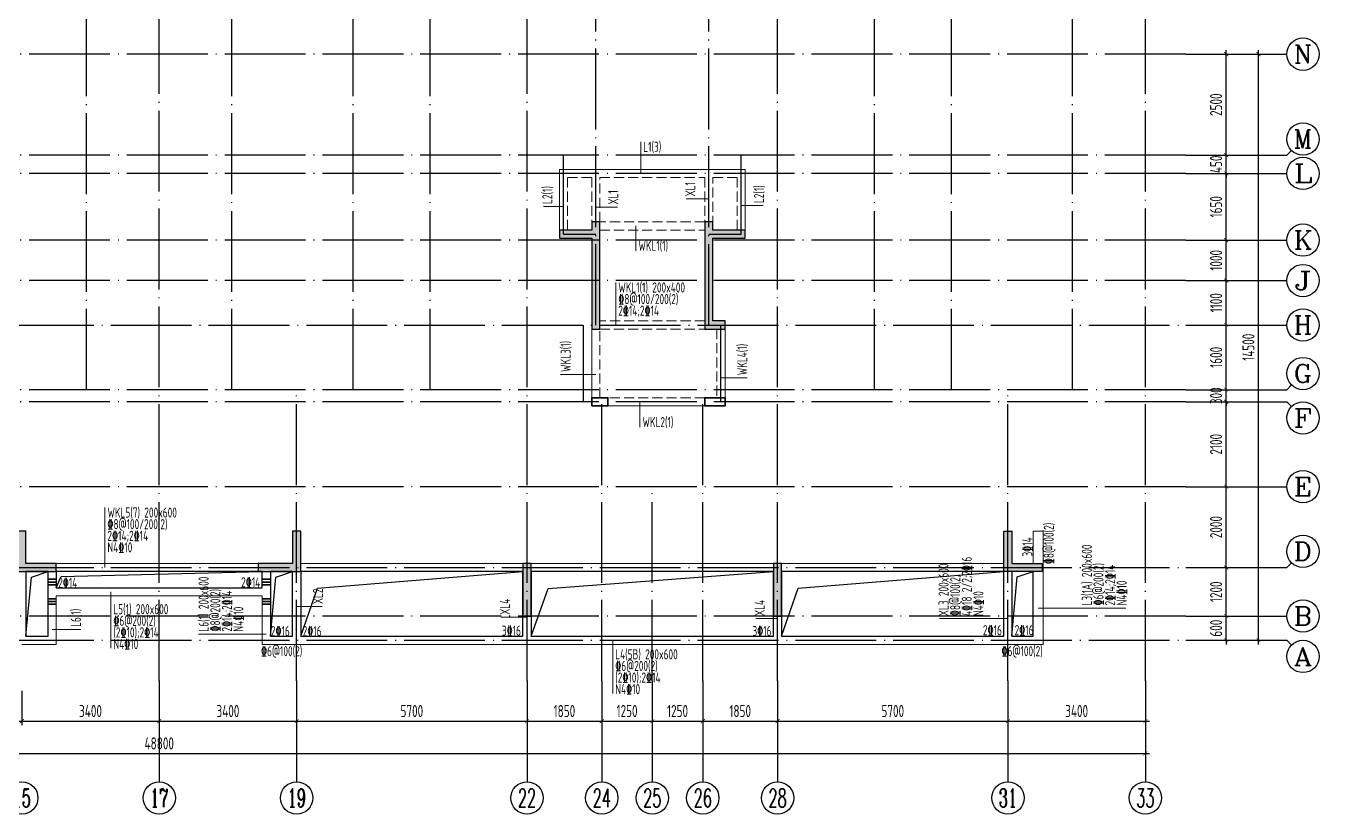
# Model space of a CAD drawing. Extents: x 826826 to 1642106, y -156213 to 399140.
# Drawn here: x 1422033 to 1454033, y -91733 to -72233 of the extents above; entities that cross this region are included whole.
import ezdxf
from ezdxf.enums import TextEntityAlignment as Align

# ---------------------------------------------------------------- set-up
doc = ezdxf.new("R2010")
doc.units = 0
doc.header["$LTSCALE"] = 1000
doc.linetypes.add('DASH', pattern=[0.35, 0.25, -0.1])
doc.linetypes.add('DOTE', pattern=[2.42, 2, -0.2, 0.02, -0.2])
doc.layers.get('0').update_dxf_attribs({"linetype": 'CONTINUOUS'})
doc.layers.get('DEFPOINTS').update_dxf_attribs({"linetype": 'CONTINUOUS'})
for name, color, linetype in [('A-AXIS', 1, 'CONTINUOUS'), ('A-DOTE', 10, 'DOTE'), ('AXIS_TEXT', 4, 'CONTINUOUS'), ('S-D洞口', 4, 'CONTINUOUS'), ('S-L主梁线', 4, 'DASH'), ('S-L梁编号', 6, 'CONTINUOUS'), ('S-L梁配筋', 7, 'CONTINUOUS'), ('S-Q墙填充', 252, 'CONTINUOUS'), ('S-Q墙实线', 6, 'CONTINUOUS'), ('S-Y一般标注', 3, 'CONTINUOUS'), ('S-Z柱实线', 6, 'CONTINUOUS')]:
    doc.layers.add(name, color=color, linetype=linetype)
doc.layers.add('梁附加箍筋', color=1, linetype='CONTINUOUS', lineweight=35)
doc.styles.add('_TCH_AXIS', font='COMPLEX', dxfattribs={"bigfont": 'GBCBIG'})
doc.styles.add('COMPLEX', font='COMPLEX')
doc.styles.add('TSSD_DIMENSION', font='Tssdeng.shx', dxfattribs={"width": 0.7, "bigfont": 'tssdchn.shx'})
doc.styles.add('TSSD_REIN', font='tssdeng.shx', dxfattribs={"width": 0.7, "height": 300, "bigfont": 'tssdchn.shx'})
doc.dimstyles.new('TSSD_100_100$0', dxfattribs={"dimtxt": 300, "dimasz": 80, "dimexe": 100, "dimexo": 250, "dimgap": 100, "dimtad": 1, "dimdec": 0, "dimzin": 0, "dimdsep": 46, "dimtxsty": 'TSSD_DIMENSION', "dimblk": 'ARCHTICK', "dimcen": 0, "dimdle": 100, "dimclrd": 3, "dimclre": 3, "dimclrt": 7, "dimadec": 0, "dimazin": 0, "dimtfac": 1, "dimtdec": 0, "dimtix": 1, "dimtmove": 2, "dimatfit": 3, "dimldrblk": 'ARCHTICK', "dimfxl": 0, "dimtolj": 1, "dimtzin": 0, "dimarcsym": 0})

# ---------------------------------------------------------------- blocks, each defined once
blk = doc.blocks.new('_ArchTick')
at = {"color": 0, "linetype": 'ByBlock', "const_width": 0.15}
blk.add_lwpolyline([(-0.5, -0.5), (0.5, 0.5)], dxfattribs=at)
blk = doc.blocks.new('*D870')
at = {"layer": 'DEFPOINTS', "color": 0}
for p in [(49700.000008, 3300.000008), (53100.000008, 3300.000008), (53100.000008, 2300.000008)]:
    blk.add_point(p, dxfattribs=at)
at = {"layer": 'S-Y一般标注', "color": 0, "lineweight": -2}
for p, q in [((49700.000008, 3050.000008), (49700.000008, 2200.000008)), ((53100.000008, 3050.000008), (53100.000008, 2200.000008)), ((49600.000008, 2300.000008), (53200.000008, 2300.000008))]:
    blk.add_line(p, q, dxfattribs=at)
at = {"layer": 'S-Y一般标注', "color": 0, "lineweight": -2, "xscale": 100, "yscale": 100, "zscale": 100, "rotation": 180}
blk.add_blockref('_ArchTick', (49700.000008, 2300.000008), dxfattribs=at)
at = {"layer": 'S-Y一般标注', "color": 0, "lineweight": -2, "xscale": 100, "yscale": 100, "zscale": 100}
blk.add_blockref('_ArchTick', (53100.000008, 2300.000008), dxfattribs=at)
at = {"layer": 'S-Y一般标注', "color": 7, "insert": (51400.000008, 2550.000008), "char_height": 300, "attachment_point": 5, "style": 'TSSD_DIMENSION'}
blk.add_mtext('\\A1;3400', dxfattribs=at)
blk = doc.blocks.new('*D871')
at = {"layer": 'DEFPOINTS', "color": 0}
for p in [(44000, 3300), (49700, 3300), (49700, 2300)]:
    blk.add_point(p, dxfattribs=at)
at = {"layer": 'S-Y一般标注', "color": 0, "lineweight": -2}
for p, q in [((44000, 3050), (44000, 2200)), ((49700, 3050), (49700, 2200)), ((43900, 2300), (49800, 2300))]:
    blk.add_line(p, q, dxfattribs=at)
at = {"layer": 'S-Y一般标注', "color": 0, "lineweight": -2, "xscale": 100, "yscale": 100, "zscale": 100, "rotation": 180}
blk.add_blockref('_ArchTick', (44000, 2300), dxfattribs=at)
at = {"layer": 'S-Y一般标注', "color": 0, "lineweight": -2, "xscale": 100, "yscale": 100, "zscale": 100}
blk.add_blockref('_ArchTick', (49700, 2300), dxfattribs=at)
at = {"layer": 'S-Y一般标注', "color": 7, "insert": (46850, 2550), "char_height": 300, "attachment_point": 5, "style": 'TSSD_DIMENSION'}
blk.add_mtext('\\A1;5700', dxfattribs=at)
blk = doc.blocks.new('*D872')
at = {"layer": 'DEFPOINTS', "color": 0}
for p in [(42150, 3300), (44000, 3300), (44000, 2300)]:
    blk.add_point(p, dxfattribs=at)
at = {"layer": 'S-Y一般标注', "color": 0, "lineweight": -2}
for p, q in [((42150, 3050), (42150, 2200)), ((44000, 3050), (44000, 2200)), ((42050, 2300), (44100, 2300))]:
    blk.add_line(p, q, dxfattribs=at)
at = {"layer": 'S-Y一般标注', "color": 0, "lineweight": -2, "xscale": 100, "yscale": 100, "zscale": 100, "rotation": 180}
blk.add_blockref('_ArchTick', (42150, 2300), dxfattribs=at)
at = {"layer": 'S-Y一般标注', "color": 0, "lineweight": -2, "xscale": 100, "yscale": 100, "zscale": 100}
blk.add_blockref('_ArchTick', (44000, 2300), dxfattribs=at)
at = {"layer": 'S-Y一般标注', "color": 7, "insert": (43075, 2550), "char_height": 300, "attachment_point": 5, "style": 'TSSD_DIMENSION'}
blk.add_mtext('\\A1;1850', dxfattribs=at)
blk = doc.blocks.new('*D873')
at = {"layer": 'DEFPOINTS', "color": 0}
for p in [(37800, 3300), (39650, 3300), (39650, 2300)]:
    blk.add_point(p, dxfattribs=at)
at = {"layer": 'S-Y一般标注', "color": 0, "lineweight": -2}
for p, q in [((37800, 3050), (37800, 2200)), ((39650, 3050), (39650, 2200)), ((37700, 2300), (39750, 2300))]:
    blk.add_line(p, q, dxfattribs=at)
at = {"layer": 'S-Y一般标注', "color": 0, "lineweight": -2, "xscale": 100, "yscale": 100, "zscale": 100, "rotation": 180}
blk.add_blockref('_ArchTick', (37800, 2300), dxfattribs=at)
at = {"layer": 'S-Y一般标注', "color": 0, "lineweight": -2, "xscale": 100, "yscale": 100, "zscale": 100}
blk.add_blockref('_ArchTick', (39650, 2300), dxfattribs=at)
at = {"layer": 'S-Y一般标注', "color": 7, "insert": (38725, 2550), "char_height": 300, "attachment_point": 5, "style": 'TSSD_DIMENSION'}
blk.add_mtext('\\A1;1850', dxfattribs=at)
blk = doc.blocks.new('*D874')
at = {"layer": 'DEFPOINTS', "color": 0}
for p in [(32100, 3300), (37800, 3300), (37800, 2300)]:
    blk.add_point(p, dxfattribs=at)
at = {"layer": 'S-Y一般标注', "color": 0, "lineweight": -2}
for p, q in [((32100, 3050), (32100, 2200)), ((37800, 3050), (37800, 2200)), ((32000, 2300), (37900, 2300))]:
    blk.add_line(p, q, dxfattribs=at)
at = {"layer": 'S-Y一般标注', "color": 0, "lineweight": -2, "xscale": 100, "yscale": 100, "zscale": 100, "rotation": 180}
blk.add_blockref('_ArchTick', (32100, 2300), dxfattribs=at)
at = {"layer": 'S-Y一般标注', "color": 0, "lineweight": -2, "xscale": 100, "yscale": 100, "zscale": 100}
blk.add_blockref('_ArchTick', (37800, 2300), dxfattribs=at)
at = {"layer": 'S-Y一般标注', "color": 7, "insert": (34950, 2550), "char_height": 300, "attachment_point": 5, "style": 'TSSD_DIMENSION'}
blk.add_mtext('\\A1;5700', dxfattribs=at)
blk = doc.blocks.new('*D875')
at = {"layer": 'DEFPOINTS', "color": 0}
for p in [(28700.000008, 3300.000008), (32100.000008, 3300.000008), (32100.000008, 2300.000008)]:
    blk.add_point(p, dxfattribs=at)
at = {"layer": 'S-Y一般标注', "color": 0, "lineweight": -2}
for p, q in [((28700.000008, 3050.000008), (28700.000008, 2200.000008)), ((32100.000008, 3050.000008), (32100.000008, 2200.000008)), ((28600.000008, 2300.000008), (32200.000008, 2300.000008))]:
    blk.add_line(p, q, dxfattribs=at)
at = {"layer": 'S-Y一般标注', "color": 0, "lineweight": -2, "xscale": 100, "yscale": 100, "zscale": 100, "rotation": 180}
blk.add_blockref('_ArchTick', (28700.000008, 2300.000008), dxfattribs=at)
at = {"layer": 'S-Y一般标注', "color": 0, "lineweight": -2, "xscale": 100, "yscale": 100, "zscale": 100}
blk.add_blockref('_ArchTick', (32100.000008, 2300.000008), dxfattribs=at)
at = {"layer": 'S-Y一般标注', "color": 7, "insert": (30400.000008, 2550.000008), "char_height": 300, "attachment_point": 5, "style": 'TSSD_DIMENSION'}
blk.add_mtext('\\A1;3400', dxfattribs=at)
blk = doc.blocks.new('*D876')
at = {"layer": 'DEFPOINTS', "color": 0}
for p in [(54100.000008, 4900.000008), (55100.000008, 4900.000008), (54100.000008, 4300.000008)]:
    blk.add_point(p, dxfattribs=at)
at = {"layer": 'S-Y一般标注', "color": 0, "lineweight": -2}
for p, q in [((54350.000008, 4900.000008), (55200.000008, 4900.000008)), ((55100.000008, 4900.000008), (55100.000008, 5000.000008)), ((55100.000008, 4300.000008), (55100.000008, 4900.000008)), ((54350.000008, 4300.000008), (55200.000008, 4300.000008)), ((55100.000008, 4300.000008), (55100.000008, 4200.000008))]:
    blk.add_line(p, q, dxfattribs=at)
at = {"layer": 'S-Y一般标注', "color": 0, "lineweight": -2, "xscale": 100, "yscale": 100, "zscale": 100}
for p, rotation in [((55100.000008, 4900.000008), 270), ((55100.000008, 4300.000008), 90)]:
    blk.add_blockref('_ArchTick', p, dxfattribs=dict(at, rotation=rotation))
at = {"layer": 'S-Y一般标注', "color": 7, "insert": (54850.000008, 4600.000008), "char_height": 300, "attachment_point": 5, "rotation": 90, "style": 'TSSD_DIMENSION'}
blk.add_mtext('\\A1;600', dxfattribs=at)
blk = doc.blocks.new('*D877')
at = {"layer": 'DEFPOINTS', "color": 0}
for p in [(54100.000008, 6100.000008), (55100.000008, 6100.000008), (54100.000008, 4900.000008)]:
    blk.add_point(p, dxfattribs=at)
at = {"layer": 'S-Y一般标注', "color": 0, "lineweight": -2}
for p, q in [((54350.000008, 6100.000008), (55200.000008, 6100.000008)), ((55100.000008, 4800.000008), (55100.000008, 6200.000008)), ((54350.000008, 4900.000008), (55200.000008, 4900.000008))]:
    blk.add_line(p, q, dxfattribs=at)
at = {"layer": 'S-Y一般标注', "color": 0, "lineweight": -2, "xscale": 100, "yscale": 100, "zscale": 100}
for p, rotation in [((55100.000008, 6100.000008), 90), ((55100.000008, 4900.000008), 270)]:
    blk.add_blockref('_ArchTick', p, dxfattribs=dict(at, rotation=rotation))
at = {"layer": 'S-Y一般标注', "color": 7, "insert": (54850.000008, 5500.000008), "char_height": 300, "attachment_point": 5, "rotation": 90, "style": 'TSSD_DIMENSION'}
blk.add_mtext('\\A1;1200', dxfattribs=at)
blk = doc.blocks.new('*D878')
at = {"layer": 'DEFPOINTS', "color": 0}
for p in [(54100, 8100), (55100, 8100), (54100, 6100)]:
    blk.add_point(p, dxfattribs=at)
at = {"layer": 'S-Y一般标注', "color": 0, "lineweight": -2}
for p, q in [((54350, 8100), (55200, 8100)), ((55100, 6000), (55100, 8200)), ((54350, 6100), (55200, 6100))]:
    blk.add_line(p, q, dxfattribs=at)
at = {"layer": 'S-Y一般标注', "color": 0, "lineweight": -2, "xscale": 100, "yscale": 100, "zscale": 100}
for p, rotation in [((55100, 8100), 90), ((55100, 6100), 270)]:
    blk.add_blockref('_ArchTick', p, dxfattribs=dict(at, rotation=rotation))
at = {"layer": 'S-Y一般标注', "color": 7, "insert": (54850, 7100), "char_height": 300, "attachment_point": 5, "rotation": 90, "style": 'TSSD_DIMENSION'}
blk.add_mtext('\\A1;2000', dxfattribs=at)
blk = doc.blocks.new('*D879')
at = {"layer": 'DEFPOINTS', "color": 0}
for p in [(54100, 10200), (55100, 10200), (54100, 8100)]:
    blk.add_point(p, dxfattribs=at)
at = {"layer": 'S-Y一般标注', "color": 0, "lineweight": -2}
for p, q in [((55100, 8000), (55100, 10300)), ((54350, 10200), (55200, 10200)), ((54350, 8100), (55200, 8100))]:
    blk.add_line(p, q, dxfattribs=at)
at = {"layer": 'S-Y一般标注', "color": 0, "lineweight": -2, "xscale": 100, "yscale": 100, "zscale": 100}
for p, rotation in [((55100, 10200), 90), ((55100, 8100), 270)]:
    blk.add_blockref('_ArchTick', p, dxfattribs=dict(at, rotation=rotation))
at = {"layer": 'S-Y一般标注', "color": 7, "insert": (54850, 9150), "char_height": 300, "attachment_point": 5, "rotation": 90, "style": 'TSSD_DIMENSION'}
blk.add_mtext('\\A1;2100', dxfattribs=at)
blk = doc.blocks.new('*D880')
at = {"layer": 'DEFPOINTS', "color": 0}
for p in [(54100, 10500), (55100, 10500), (54100, 10200)]:
    blk.add_point(p, dxfattribs=at)
at = {"layer": 'S-Y一般标注', "color": 0, "lineweight": -2}
for p, q in [((55100, 10500), (55100, 10600)), ((54350, 10500), (55200, 10500)), ((55100, 10200), (55100, 10500)), ((54350, 10200), (55200, 10200)), ((55100, 10200), (55100, 10100))]:
    blk.add_line(p, q, dxfattribs=at)
at = {"layer": 'S-Y一般标注', "color": 0, "lineweight": -2, "xscale": 100, "yscale": 100, "zscale": 100}
for p, rotation in [((55100, 10500), 270), ((55100, 10200), 90)]:
    blk.add_blockref('_ArchTick', p, dxfattribs=dict(at, rotation=rotation))
at = {"layer": 'S-Y一般标注', "color": 7, "insert": (54850, 10350), "char_height": 300, "attachment_point": 5, "rotation": 90, "style": 'TSSD_DIMENSION'}
blk.add_mtext('\\A1;300', dxfattribs=at)
blk = doc.blocks.new('*D881')
at = {"layer": 'DEFPOINTS', "color": 0}
for p in [(54100, 12100), (55100, 12100), (54100, 10500)]:
    blk.add_point(p, dxfattribs=at)
at = {"layer": 'S-Y一般标注', "color": 0, "lineweight": -2}
for p, q in [((55100, 10400), (55100, 12200)), ((54350, 12100), (55200, 12100)), ((54350, 10500), (55200, 10500))]:
    blk.add_line(p, q, dxfattribs=at)
at = {"layer": 'S-Y一般标注', "color": 0, "lineweight": -2, "xscale": 100, "yscale": 100, "zscale": 100}
for p, rotation in [((55100, 12100), 90), ((55100, 10500), 270)]:
    blk.add_blockref('_ArchTick', p, dxfattribs=dict(at, rotation=rotation))
at = {"layer": 'S-Y一般标注', "color": 7, "insert": (54850, 11300), "char_height": 300, "attachment_point": 5, "rotation": 90, "style": 'TSSD_DIMENSION'}
blk.add_mtext('\\A1;1600', dxfattribs=at)
blk = doc.blocks.new('*D882')
at = {"layer": 'DEFPOINTS', "color": 0}
for p in [(54100, 13200), (55100, 13200), (54100, 12100)]:
    blk.add_point(p, dxfattribs=at)
at = {"layer": 'S-Y一般标注', "color": 0, "lineweight": -2}
for p, q in [((54350, 13200), (55200, 13200)), ((55100, 12000), (55100, 13300)), ((54350, 12100), (55200, 12100))]:
    blk.add_line(p, q, dxfattribs=at)
at = {"layer": 'S-Y一般标注', "color": 0, "lineweight": -2, "xscale": 100, "yscale": 100, "zscale": 100}
for p, rotation in [((55100, 13200), 90), ((55100, 12100), 270)]:
    blk.add_blockref('_ArchTick', p, dxfattribs=dict(at, rotation=rotation))
at = {"layer": 'S-Y一般标注', "color": 7, "insert": (54850, 12650), "char_height": 300, "attachment_point": 5, "rotation": 90, "style": 'TSSD_DIMENSION'}
blk.add_mtext('\\A1;1100', dxfattribs=at)
blk = doc.blocks.new('*D883')
at = {"layer": 'DEFPOINTS', "color": 0}
for p in [(54100, 14200), (55100, 14200), (54100, 13200)]:
    blk.add_point(p, dxfattribs=at)
at = {"layer": 'S-Y一般标注', "color": 0, "lineweight": -2}
for p, q in [((54350, 14200), (55200, 14200)), ((55100, 13100), (55100, 14300)), ((54350, 13200), (55200, 13200))]:
    blk.add_line(p, q, dxfattribs=at)
at = {"layer": 'S-Y一般标注', "color": 0, "lineweight": -2, "xscale": 100, "yscale": 100, "zscale": 100}
for p, rotation in [((55100, 14200), 90), ((55100, 13200), 270)]:
    blk.add_blockref('_ArchTick', p, dxfattribs=dict(at, rotation=rotation))
at = {"layer": 'S-Y一般标注', "color": 7, "insert": (54850, 13700), "char_height": 300, "attachment_point": 5, "rotation": 90, "style": 'TSSD_DIMENSION'}
blk.add_mtext('\\A1;1000', dxfattribs=at)
blk = doc.blocks.new('*D884')
at = {"layer": 'DEFPOINTS', "color": 0}
for p in [(54100, 15850), (55100, 15850), (54100, 14200)]:
    blk.add_point(p, dxfattribs=at)
at = {"layer": 'S-Y一般标注', "color": 0, "lineweight": -2}
for p, q in [((54350, 15850), (55200, 15850)), ((55100, 14100), (55100, 15950)), ((54350, 14200), (55200, 14200))]:
    blk.add_line(p, q, dxfattribs=at)
at = {"layer": 'S-Y一般标注', "color": 0, "lineweight": -2, "xscale": 100, "yscale": 100, "zscale": 100}
for p, rotation in [((55100, 15850), 90), ((55100, 14200), 270)]:
    blk.add_blockref('_ArchTick', p, dxfattribs=dict(at, rotation=rotation))
at = {"layer": 'S-Y一般标注', "color": 7, "insert": (54850, 15025), "char_height": 300, "attachment_point": 5, "rotation": 90, "style": 'TSSD_DIMENSION'}
blk.add_mtext('\\A1;1650', dxfattribs=at)
blk = doc.blocks.new('*D885')
at = {"layer": 'DEFPOINTS', "color": 0}
for p in [(54100, 16300), (55100, 16300), (54100, 15850)]:
    blk.add_point(p, dxfattribs=at)
at = {"layer": 'S-Y一般标注', "color": 0, "lineweight": -2}
for p, q in [((55100, 16300), (55100, 16400)), ((54350, 16300), (55200, 16300)), ((55100, 15850), (55100, 16300)), ((54350, 15850), (55200, 15850)), ((55100, 15850), (55100, 15750))]:
    blk.add_line(p, q, dxfattribs=at)
at = {"layer": 'S-Y一般标注', "color": 0, "lineweight": -2, "xscale": 100, "yscale": 100, "zscale": 100}
for p, rotation in [((55100, 16300), 270), ((55100, 15850), 90)]:
    blk.add_blockref('_ArchTick', p, dxfattribs=dict(at, rotation=rotation))
at = {"layer": 'S-Y一般标注', "color": 7, "insert": (54850, 16075), "char_height": 300, "attachment_point": 5, "rotation": 90, "style": 'TSSD_DIMENSION'}
blk.add_mtext('\\A1;450', dxfattribs=at)
blk = doc.blocks.new('*D886')
at = {"layer": 'DEFPOINTS', "color": 0}
for p in [(54100, 18800), (55100, 18800), (54100, 16300)]:
    blk.add_point(p, dxfattribs=at)
at = {"layer": 'S-Y一般标注', "color": 0, "lineweight": -2}
for p, q in [((55100, 16200), (55100, 18900)), ((54350, 18800), (55200, 18800)), ((54350, 16300), (55200, 16300))]:
    blk.add_line(p, q, dxfattribs=at)
at = {"layer": 'S-Y一般标注', "color": 0, "lineweight": -2, "xscale": 100, "yscale": 100, "zscale": 100}
for p, rotation in [((55100, 18800), 90), ((55100, 16300), 270)]:
    blk.add_blockref('_ArchTick', p, dxfattribs=dict(at, rotation=rotation))
at = {"layer": 'S-Y一般标注', "color": 7, "insert": (54850, 17550), "char_height": 300, "attachment_point": 5, "rotation": 90, "style": 'TSSD_DIMENSION'}
blk.add_mtext('\\A1;2500', dxfattribs=at)
blk = doc.blocks.new('*D887')
at = {"layer": 'DEFPOINTS', "color": 0}
for p in [(54100, 18800), (55900, 18800), (54100, 4300)]:
    blk.add_point(p, dxfattribs=at)
at = {"layer": 'S-Y一般标注', "color": 0, "lineweight": -2}
for p, q in [((55900, 4200), (55900, 18900)), ((54350, 18800), (56000, 18800)), ((54350, 4300), (56000, 4300))]:
    blk.add_line(p, q, dxfattribs=at)
at = {"layer": 'S-Y一般标注', "color": 0, "lineweight": -2, "xscale": 100, "yscale": 100, "zscale": 100}
for p, rotation in [((55900, 18800), 90), ((55900, 4300), 270)]:
    blk.add_blockref('_ArchTick', p, dxfattribs=dict(at, rotation=rotation))
at = {"layer": 'S-Y一般标注', "color": 7, "insert": (55650, 11550), "char_height": 300, "attachment_point": 5, "rotation": 90, "style": 'TSSD_DIMENSION'}
blk.add_mtext('\\A1;14500', dxfattribs=at)
blk = doc.blocks.new('*D917')
at = {"layer": 'DEFPOINTS', "color": 0}
for p in [(25300.000008, 3300.000008), (28700.000008, 3300.000008), (28700.000008, 2300.000008)]:
    blk.add_point(p, dxfattribs=at)
at = {"layer": 'S-Y一般标注', "color": 0, "lineweight": -2}
for p, q in [((25300.000008, 3050.000008), (25300.000008, 2200.000008)), ((28700.000008, 3050.000008), (28700.000008, 2200.000008)), ((25200.000008, 2300.000008), (28800.000008, 2300.000008))]:
    blk.add_line(p, q, dxfattribs=at)
at = {"layer": 'S-Y一般标注', "color": 0, "lineweight": -2, "xscale": 100, "yscale": 100, "zscale": 100, "rotation": 180}
blk.add_blockref('_ArchTick', (25300.000008, 2300.000008), dxfattribs=at)
at = {"layer": 'S-Y一般标注', "color": 0, "lineweight": -2, "xscale": 100, "yscale": 100, "zscale": 100}
blk.add_blockref('_ArchTick', (28700.000008, 2300.000008), dxfattribs=at)
at = {"layer": 'S-Y一般标注', "color": 7, "insert": (27000.000008, 2550.000008), "char_height": 300, "attachment_point": 5, "style": 'TSSD_DIMENSION'}
blk.add_mtext('\\A1;3400', dxfattribs=at)
blk = doc.blocks.new('*D918')
at = {"layer": 'DEFPOINTS', "color": 0}
for p in [(4300.000008, 3300.000008), (53100.000008, 3300.000008), (53100.000008, 1500.000008)]:
    blk.add_point(p, dxfattribs=at)
at = {"layer": 'S-Y一般标注', "color": 0, "lineweight": -2}
for p, q in [((4300.000008, 3050.000008), (4300.000008, 1400.000008)), ((53100.000008, 3050.000008), (53100.000008, 1400.000008)), ((4200.000008, 1500.000008), (53200.000008, 1500.000008))]:
    blk.add_line(p, q, dxfattribs=at)
at = {"layer": 'S-Y一般标注', "color": 0, "lineweight": -2, "xscale": 100, "yscale": 100, "zscale": 100, "rotation": 180}
blk.add_blockref('_ArchTick', (4300.000008, 1500.000008), dxfattribs=at)
at = {"layer": 'S-Y一般标注', "color": 0, "lineweight": -2, "xscale": 100, "yscale": 100, "zscale": 100}
blk.add_blockref('_ArchTick', (53100.000008, 1500.000008), dxfattribs=at)
at = {"layer": 'S-Y一般标注', "color": 7, "insert": (28700.000008, 1750.000008), "char_height": 300, "attachment_point": 5, "style": 'TSSD_DIMENSION'}
blk.add_mtext('\\A1;48800', dxfattribs=at)
blk = doc.blocks.new('_AXISO')
blk.add_circle((0, 0), 0.5)
at = {"layer": 'AXIS_TEXT', "style": 'COMPLEX', "width": 1.041667}
blk.add_attdef('A', text='', height=0.56, dxfattribs=at).set_placement((-0.25, -0.28), (0.25, -0.28), align=Align.FIT)
blk = doc.blocks.new('*D921')
at = {"layer": 'DEFPOINTS', "color": 0}
for p in [(39650, 3300), (40900, 3300), (40900, 2300)]:
    blk.add_point(p, dxfattribs=at)
at = {"layer": 'S-Y一般标注', "color": 0, "lineweight": -2}
for p, q in [((39650, 3050), (39650, 2200)), ((40900, 3050), (40900, 2200)), ((39550, 2300), (41000, 2300))]:
    blk.add_line(p, q, dxfattribs=at)
at = {"layer": 'S-Y一般标注', "color": 0, "lineweight": -2, "xscale": 100, "yscale": 100, "zscale": 100, "rotation": 180}
blk.add_blockref('_ArchTick', (39650, 2300), dxfattribs=at)
at = {"layer": 'S-Y一般标注', "color": 0, "lineweight": -2, "xscale": 100, "yscale": 100, "zscale": 100}
blk.add_blockref('_ArchTick', (40900, 2300), dxfattribs=at)
at = {"layer": 'S-Y一般标注', "color": 7, "insert": (40275, 2550), "char_height": 300, "attachment_point": 5, "style": 'TSSD_DIMENSION'}
blk.add_mtext('\\A1;1250', dxfattribs=at)
blk = doc.blocks.new('*D922')
at = {"layer": 'DEFPOINTS', "color": 0}
for p in [(40900, 3300), (42150, 3300), (42150, 2300)]:
    blk.add_point(p, dxfattribs=at)
at = {"layer": 'S-Y一般标注', "color": 0, "lineweight": -2}
for p, q in [((40900, 3050), (40900, 2200)), ((42150, 3050), (42150, 2200)), ((40800, 2300), (42250, 2300))]:
    blk.add_line(p, q, dxfattribs=at)
at = {"layer": 'S-Y一般标注', "color": 0, "lineweight": -2, "xscale": 100, "yscale": 100, "zscale": 100, "rotation": 180}
blk.add_blockref('_ArchTick', (40900, 2300), dxfattribs=at)
at = {"layer": 'S-Y一般标注', "color": 0, "lineweight": -2, "xscale": 100, "yscale": 100, "zscale": 100}
blk.add_blockref('_ArchTick', (42150, 2300), dxfattribs=at)
at = {"layer": 'S-Y一般标注', "color": 7, "insert": (41525, 2550), "char_height": 300, "attachment_point": 5, "style": 'TSSD_DIMENSION'}
blk.add_mtext('\\A1;1250', dxfattribs=at)
blk = doc.blocks.new('20210802.02295041')
at = {"layer": '梁附加箍筋', "lineweight": 35}
for p, q in [((-989893, -164611), (-990093, -164611)), ((-989893, -164681), (-990093, -164681)), ((-989893, -164751), (-990093, -164751)), ((-984593, -164611), (-984793, -164611)), ((-984593, -164681), (-984793, -164681)), ((-984593, -164751), (-984793, -164751)), ((-989893, -165091), (-990093, -165091)), ((-984593, -165091), (-984793, -165091)), ((-989893, -165161), (-990093, -165161)), ((-989893, -165231), (-990093, -165231)), ((-984593, -165161), (-984793, -165161)), ((-984593, -165231), (-984793, -165231))]:
    blk.add_line(p, q, dxfattribs=at)
blk = doc.blocks.new('20210801.08533475')
at = {"layer": 'A-AXIS'}
for p, q in [((54100, 18800), (56600, 18800)), ((56717.2, 16417.2), (56600, 16300)), ((54100, 16300), (56600, 16300)), ((54100, 15850), (56600, 15850)), ((54100, 14200), (56600, 14200)), ((54100, 13200), (56600, 13200)), ((54100, 12100), (56600, 12100)), ((56717.2, 10617.2), (56600, 10500)), ((54100, 10500), (56600, 10500)), ((54100, 10200), (56600, 10200)), ((56717.2, 10082.8), (56600, 10200)), ((54100, 8100), (56600, 8100)), ((54100, 6100), (56600, 6100)), ((56717.2, 6217.2), (56600, 6100)), ((54100, 4900), (56600, 4900)), ((54100, 4300), (56600, 4300)), ((56717.2, 4182.8), (56600, 4300)), ((28700, 3300), (28700, 800)), ((32100, 3300), (32100, 800)), ((37800, 3300), (37800, 800)), ((39650, 3300), (39650, 800)), ((40900, 3300), (40900, 800)), ((42150, 3300), (42150, 800)), ((44000, 3300), (44000, 800)), ((49700, 3300), (49700, 800)), ((53100, 3300), (53100, 800))]:
    blk.add_line(p, q, dxfattribs=at)
at = {"layer": 'A-DOTE'}
for p, q in [((26900, 10500), (26900, 19800)), ((28700, 3300), (28700, 19800)), ((30500, 10500), (30500, 19800)), ((33500, 10500), (33500, 19800)), ((35400, 10500), (35400, 19800)), ((37800, 3300), (37800, 19800)), ((39500, 12100), (39500, 19800)), ((42300, 12100), (42300, 19800)), ((44000, 3300), (44000, 19800)), ((46400, 10500), (46400, 19800)), ((48300, 10500), (48300, 19800)), ((51300, 10500), (51300, 19800)), ((53100, 3300), (53100, 19800)), ((54100, 18800), (3300, 18800)), ((54100, 16300), (3300, 16300)), ((38700, 14350), (38700, 16300)), ((43100, 14350), (43100, 16300)), ((54100, 15850), (3300, 15850)), ((54100, 14200), (3300, 14200)), ((38700, 14350), (39500, 14350)), ((42300, 14350), (43100, 14350)), ((54100, 13200), (3300, 13200)), ((3300, 12100), (54100, 12100)), ((39200, 10200), (39200, 12100)), ((42600, 10200), (42600, 12100)), ((54100, 10500), (3300, 10500)), ((32100, 3300), (32100, 10500)), ((49700, 3300), (49700, 10500)), ((54100, 10200), (3300, 10200)), ((39650, 3300), (39650, 10200)), ((42150, 3300), (42150, 10200)), ((54100, 8100), (3300, 8100)), ((40900, 3300), (40900, 8100)), ((3300, 6100), (54100, 6100)), ((54100, 4900), (3300, 4900)), ((3300, 4300), (54100, 4300))]:
    blk.add_line(p, q, dxfattribs=at)
at = {"layer": 'A-AXIS'}
ref = blk.add_blockref('_AXISO', (57000, 18800), dxfattribs=dict(at, xscale=800, yscale=800, zscale=800))
ref.add_attrib('A', 'N', dxfattribs={"layer": 'AXIS_TEXT', "height": 452.5, "style": '_TCH_AXIS', "width": 1.105263}).set_placement((56773.7, 18573.7), (57226.3, 18573.7), align=Align.FIT)
ref = blk.add_blockref('_AXISO', (57000, 16700), dxfattribs=dict(at, xscale=800, yscale=800, zscale=800))
ref.add_attrib('A', 'M', dxfattribs={"layer": 'AXIS_TEXT', "height": 452.5, "style": '_TCH_AXIS'}).set_placement((56773.7, 16473.7), (57226.3, 16473.7), align=Align.FIT)
ref = blk.add_blockref('_AXISO', (57000, 15850), dxfattribs=dict(at, xscale=800, yscale=800, zscale=800))
ref.add_attrib('A', 'L', dxfattribs={"layer": 'AXIS_TEXT', "height": 452.5, "style": '_TCH_AXIS', "width": 1.4}).set_placement((56773.7, 15623.7), (57226.3, 15623.7), align=Align.FIT)
ref = blk.add_blockref('_AXISO', (57000, 14200), dxfattribs=dict(at, xscale=800, yscale=800, zscale=800))
ref.add_attrib('A', 'K', dxfattribs={"layer": 'AXIS_TEXT', "height": 452.5, "style": '_TCH_AXIS', "width": 1.105263}).set_placement((56773.7, 13973.7), (57226.3, 13973.7), align=Align.FIT)
ref = blk.add_blockref('_AXISO', (57000, 13200), dxfattribs=dict(at, xscale=800, yscale=800, zscale=800))
ref.add_attrib('A', 'J', dxfattribs={"layer": 'AXIS_TEXT', "height": 452.5, "style": '_TCH_AXIS', "width": 1.909091}).set_placement((56773.7, 12973.7), (57226.3, 12973.7), align=Align.FIT)
ref = blk.add_blockref('_AXISO', (57000, 12100), dxfattribs=dict(at, xscale=800, yscale=800, zscale=800))
ref.add_attrib('A', 'H', dxfattribs={"layer": 'AXIS_TEXT', "height": 452.5, "style": '_TCH_AXIS', "width": 1.05}).set_placement((56773.7, 11873.7), (57226.3, 11873.7), align=Align.FIT)
ref = blk.add_blockref('_AXISO', (57000, 10900), dxfattribs=dict(at, xscale=800, yscale=800, zscale=800))
ref.add_attrib('A', 'G', dxfattribs={"layer": 'AXIS_TEXT', "height": 452.5, "style": '_TCH_AXIS', "width": 1.166667}).set_placement((56773.7, 10673.7), (57226.3, 10673.7), align=Align.FIT)
ref = blk.add_blockref('_AXISO', (57000, 9800), dxfattribs=dict(at, xscale=800, yscale=800, zscale=800))
ref.add_attrib('A', 'F', dxfattribs={"layer": 'AXIS_TEXT', "height": 452.5, "style": '_TCH_AXIS', "width": 1.3125}).set_placement((56773.7, 9573.7), (57226.3, 9573.7), align=Align.FIT)
ref = blk.add_blockref('_AXISO', (57000, 8100), dxfattribs=dict(at, xscale=800, yscale=800, zscale=800))
ref.add_attrib('A', 'E', dxfattribs={"layer": 'AXIS_TEXT', "height": 452.5, "style": '_TCH_AXIS', "width": 1.3125}).set_placement((56773.7, 7873.7), (57226.3, 7873.7), align=Align.FIT)
ref = blk.add_blockref('_AXISO', (57000, 6500), dxfattribs=dict(at, xscale=800, yscale=800, zscale=800))
ref.add_attrib('A', 'D', dxfattribs={"layer": 'AXIS_TEXT', "height": 452.5, "style": '_TCH_AXIS', "width": 1.235294}).set_placement((56773.7, 6273.7), (57226.3, 6273.7), align=Align.FIT)
ref = blk.add_blockref('_AXISO', (57000, 4900), dxfattribs=dict(at, xscale=800, yscale=800, zscale=800))
ref.add_attrib('A', 'B', dxfattribs={"layer": 'AXIS_TEXT', "height": 452.5, "style": '_TCH_AXIS', "width": 1.235294}).set_placement((56773.7, 4673.7), (57226.3, 4673.7), align=Align.FIT)
ref = blk.add_blockref('_AXISO', (57000, 3900), dxfattribs=dict(at, xscale=800, yscale=800, zscale=800))
ref.add_attrib('A', 'A', dxfattribs={"layer": 'AXIS_TEXT', "height": 452.5, "style": '_TCH_AXIS', "width": 1.166667}).set_placement((56773.7, 3673.7), (57226.3, 3673.7), align=Align.FIT)
ref = blk.add_blockref('_AXISO', (25300, 400), dxfattribs=dict(at, xscale=800, yscale=800, zscale=800))
ref.add_attrib('A', '15', dxfattribs={"layer": 'AXIS_TEXT', "height": 452.55, "style": '_TCH_AXIS', "width": 0.724138}).set_placement((25073.7, 173.7), (25526.3, 173.7), align=Align.FIT)
ref = blk.add_blockref('_AXISO', (28700, 400), dxfattribs=dict(at, xscale=800, yscale=800, zscale=800))
ref.add_attrib('A', '17', dxfattribs={"layer": 'AXIS_TEXT', "height": 452.55, "style": '_TCH_AXIS', "width": 0.724138}).set_placement((28473.7, 173.7), (28926.3, 173.7), align=Align.FIT)
ref = blk.add_blockref('_AXISO', (32100, 400), dxfattribs=dict(at, xscale=800, yscale=800, zscale=800))
ref.add_attrib('A', '19', dxfattribs={"layer": 'AXIS_TEXT', "height": 452.55, "style": '_TCH_AXIS', "width": 0.724138}).set_placement((31873.7, 173.7), (32326.3, 173.7), align=Align.FIT)
ref = blk.add_blockref('_AXISO', (37800, 400), dxfattribs=dict(at, xscale=800, yscale=800, zscale=800))
ref.add_attrib('A', '22', dxfattribs={"layer": 'AXIS_TEXT', "height": 452.55, "style": '_TCH_AXIS', "width": 0.617647}).set_placement((37573.7, 173.7), (38026.3, 173.7), align=Align.FIT)
ref = blk.add_blockref('_AXISO', (39650, 400), dxfattribs=dict(at, xscale=800, yscale=800, zscale=800))
ref.add_attrib('A', '24', dxfattribs={"layer": 'AXIS_TEXT', "height": 452.55, "style": '_TCH_AXIS', "width": 0.583333}).set_placement((39423.7, 173.7), (39876.3, 173.7), align=Align.FIT)
ref = blk.add_blockref('_AXISO', (40900, 400), dxfattribs=dict(at, xscale=800, yscale=800, zscale=800))
ref.add_attrib('A', '25', dxfattribs={"layer": 'AXIS_TEXT', "height": 452.55, "style": '_TCH_AXIS', "width": 0.617647}).set_placement((40673.7, 173.7), (41126.3, 173.7), align=Align.FIT)
ref = blk.add_blockref('_AXISO', (42150, 400), dxfattribs=dict(at, xscale=800, yscale=800, zscale=800))
ref.add_attrib('A', '26', dxfattribs={"layer": 'AXIS_TEXT', "height": 452.55, "style": '_TCH_AXIS', "width": 0.617647}).set_placement((41923.7, 173.7), (42376.3, 173.7), align=Align.FIT)
ref = blk.add_blockref('_AXISO', (44000, 400), dxfattribs=dict(at, xscale=800, yscale=800, zscale=800))
ref.add_attrib('A', '28', dxfattribs={"layer": 'AXIS_TEXT', "height": 452.55, "style": '_TCH_AXIS', "width": 0.617647}).set_placement((43773.7, 173.7), (44226.3, 173.7), align=Align.FIT)
ref = blk.add_blockref('_AXISO', (49700, 400), dxfattribs=dict(at, xscale=800, yscale=800, zscale=800))
ref.add_attrib('A', '31', dxfattribs={"layer": 'AXIS_TEXT', "height": 452.55, "style": '_TCH_AXIS', "width": 0.75}).set_placement((49473.7, 173.7), (49926.3, 173.7), align=Align.FIT)
ref = blk.add_blockref('_AXISO', (53100, 400), dxfattribs=dict(at, xscale=800, yscale=800, zscale=800))
ref.add_attrib('A', '33', dxfattribs={"layer": 'AXIS_TEXT', "height": 452.55, "style": '_TCH_AXIS', "width": 0.636364}).set_placement((52873.7, 173.7), (53326.3, 173.7), align=Align.FIT)
at = {"layer": 'S-Y一般标注'}
for p1, p2, distance, picture, middle in [((54100, 16300), (54100, 18800), -1000, '*D886', (54850, 17550)), ((54100, 4300), (54100, 18800), -1800, '*D887', (55650, 11550)), ((54100, 15850), (54100, 16300), -1000, '*D885', (54850, 16075)), ((54100, 14200), (54100, 15850), -1000, '*D884', (54850, 15025)), ((54100, 13200), (54100, 14200), -1000, '*D883', (54850, 13700)), ((54100, 12100), (54100, 13200), -1000, '*D882', (54850, 12650)), ((54100, 10500), (54100, 12100), -1000, '*D881', (54850, 11300)), ((54100, 10200), (54100, 10500), -1000, '*D880', (54850, 10350)), ((54100, 8100), (54100, 10200), -1000, '*D879', (54850, 9150)), ((54100, 6100), (54100, 8100), -1000, '*D878', (54850, 7100)), ((54100, 4900), (54100, 6100), -1000, '*D877', (54850, 5500)), ((54100, 4300), (54100, 4900), -1000, '*D876', (54850, 4600)), ((4300, 3300), (53100, 3300), -1800, '*D918', (28700, 1750)), ((25300, 3300), (28700, 3300), -1000, '*D917', (27000, 2550)), ((28700, 3300), (32100, 3300), -1000, '*D875', (30400, 2550)), ((32100, 3300), (37800, 3300), -1000, '*D874', (34950, 2550)), ((37800, 3300), (39650, 3300), -1000, '*D873', (38725, 2550)), ((39650, 3300), (40900, 3300), -1000, '*D921', (40275, 2550)), ((40900, 3300), (42150, 3300), -1000, '*D922', (41525, 2550)), ((42150, 3300), (44000, 3300), -1000, '*D872', (43075, 2550)), ((44000, 3300), (49700, 3300), -1000, '*D871', (46850, 2550)), ((49700, 3300), (53100, 3300), -1000, '*D870', (51400, 2550))]:
    dim = blk.add_aligned_dim(p1=p1, p2=p2, distance=distance, dimstyle='TSSD_100_100$0', override={"dimasz": 100, "dimclrd": 0, "dimclre": 0}, dxfattribs=at)
    dim.commit()
    dim.dimension.update_dxf_attribs({"geometry": picture, "text_midpoint": middle})

msp = doc.modelspace()

# ---------------------------------------------------------------- hatches: boundary and pattern name
at = {"layer": 'S-Q墙填充'}
h = msp.add_hatch(color=252, dxfattribs=at)
h.dxf.hatch_style = 1
h.paths.add_polyline_path([(1436033.03, -77282.5), (1435233.03, -77282.5), (1435233.03, -77482.5), (1436033.03, -77482.5), (1436033.03, -79732.51), (1436233.03, -79732.51), (1436233.03, -77382.5), (1436233.03, -77082.5), (1436033.03, -77082.5)])
h = msp.add_hatch(color=252, dxfattribs=at)
h.dxf.hatch_style = 1
h.paths.add_polyline_path([(1439034.5, -77282.5), (1439034.5, -77082.5), (1438834.5, -77082.5), (1438834.5, -77382.5), (1438834.5, -79732.51), (1439333.03, -79732.51), (1439333.03, -79532.51), (1439034.5, -79532.51), (1439034.5, -77482.5), (1439833.03, -77482.5), (1439833.03, -77282.5)])
h = msp.add_hatch(color=252, dxfattribs=at)
h.dxf.hatch_style = 1
h.paths.add_polyline_path([(1421833.04, -85732.5), (1422683.04, -85732.5), (1422783.04, -85732.5), (1422783.04, -85532.5), (1422683.04, -85532.5), (1422033.04, -85532.5), (1422033.04, -84732.5), (1421833.04, -84732.5)])
h = msp.add_hatch(color=252, dxfattribs=at)
h.dxf.hatch_style = 1
h.paths.add_polyline_path([(1428833.04, -85732.5), (1428833.04, -84732.5), (1428633.04, -84732.5), (1428633.04, -85532.5), (1427983.04, -85532.5), (1427783.04, -85532.5), (1427783.04, -85732.5), (1427983.04, -85732.5)])
h = msp.add_hatch(color=252, dxfattribs=at)
h.dxf.hatch_style = 1
h.paths.add_polyline_path([(1446433.04, -84732.5), (1446433.04, -85532.5), (1447183.03, -85532.51), (1447183.04, -85732.51), (1446233.04, -85732.5), (1446233.04, -84732.5)])
h = msp.add_hatch(color=252, dxfattribs=at)
h.dxf.hatch_style = 1
h.paths.add_polyline_path([(1434533.04, -86832.5), (1434533.04, -85532.5), (1434333.04, -85532.5), (1434333.04, -86832.5)])
h = msp.add_hatch(color=252, dxfattribs=at)
h.dxf.hatch_style = 1
h.paths.add_polyline_path([(1440733.04, -86832.5), (1440733.04, -85532.5), (1440533.04, -85532.5), (1440533.04, -86832.5)])

# ---------------------------------------------------------------- linework, layer by layer
at = {"layer": 'S-D洞口', "color": 5}
for points in [[(1422033.04, -87332.51), (1422583.04, -87332.51), (1422583.04, -85732.5), (1422033.04, -85732.5), (1422033.04, -87332.51), (1422169.47, -85868.94), (1422583.04, -85732.5)], [(1422783.04, -86132.5), (1427883.04, -86132.5), (1427883.04, -85732.5), (1422783.04, -85732.5), (1422783.04, -86132.5), (1422906.67, -85856.14), (1427883.04, -85732.5)], [(1428083.04, -87332.51), (1428633.04, -87332.51), (1428633.04, -85732.5), (1428083.04, -85732.5), (1428083.04, -87332.51), (1428219.48, -85868.94), (1428633.04, -85732.5)], [(1428833.04, -87332.51), (1434333.04, -87332.51), (1434333.04, -85732.5), (1428833.04, -85732.5), (1428833.04, -87332.51), (1429246.19, -86145.65), (1434333.04, -85732.5)], [(1434533.04, -87332.51), (1440533.04, -87332.51), (1440533.04, -85732.5), (1434533.04, -85732.5), (1434533.04, -87332.51), (1434954.1, -86153.56), (1440533.04, -85732.5)], [(1440733.04, -87332.51), (1446233.04, -87332.51), (1446233.04, -85732.5), (1440733.04, -85732.5), (1440733.04, -87332.51), (1441146.19, -86145.65), (1446233.04, -85732.5)], [(1446433.04, -87332.51), (1446958.13, -87332.51), (1446958.13, -85732.5), (1446433.04, -85732.5), (1446433.04, -87332.51), (1446564.82, -85864.29), (1446958.13, -85732.5)]]:
    msp.add_lwpolyline(points, dxfattribs=at)
at = {"layer": 'S-L主梁线', "linetype": 'ByBlock', "lineweight": 18}
for p, q in [((1435233.04, -75782.5), (1435233.03, -77282.5)), ((1436133.04, -75782.5), (1435233.04, -75782.5)), ((1438933.04, -75782.5), (1436133.04, -75782.5)), ((1439833.04, -75782.5), (1438933.04, -75782.5)), ((1439833.03, -77282.5), (1439833.04, -75782.5)), ((1436033.03, -79632.51), (1436033.03, -81432.51)), ((1439333.03, -81432.51), (1439333.03, -79732.51)), ((1436433.03, -81632.51), (1438833.03, -81632.51)), ((1446958.04, -84732.51), (1446958.11, -85532.5)), ((1447208.12, -85632.49), (1447208.04, -84732.49)), ((1422033.04, -87332.51), (1422033.04, -85732.5)), ((1422583.04, -85732.5), (1422583.04, -86232.5)), ((1427783.04, -85532.5), (1422783.04, -85532.5)), ((1422783.04, -85732.5), (1427783.04, -85732.5)), ((1422783.04, -86132.5), (1422783.04, -85732.5)), ((1427883.04, -85732.5), (1427883.04, -86132.5)), ((1428083.04, -86232.5), (1428083.04, -85732.5)), ((1428633.04, -85732.5), (1428633.04, -87332.51)), ((1434333.04, -85532.5), (1428833.04, -85532.5)), ((1428833.04, -87332.51), (1428833.04, -85732.5)), ((1428833.04, -85732.5), (1434333.04, -85732.5)), ((1440533.04, -85532.5), (1434533.04, -85532.5)), ((1434533.04, -85732.5), (1440533.04, -85732.5)), ((1446233.04, -85532.5), (1440733.04, -85532.5)), ((1440733.04, -85732.5), (1446233.04, -85732.5)), ((1446233.04, -85732.5), (1446233.04, -87332.51)), ((1446433.04, -87332.51), (1446433.04, -85732.5)), ((1446958.13, -85732.5), (1446958.27, -87332.51)), ((1447208.29, -87532.51), (1447208.12, -85632.49)), ((1422583.04, -86232.5), (1422583.04, -87332.51)), ((1427883.04, -86132.5), (1422783.04, -86132.5)), ((1422783.04, -87532.51), (1422783.04, -86332.5)), ((1422783.04, -86332.5), (1427883.04, -86332.5)), ((1427883.04, -86332.5), (1427883.04, -87532.51)), ((1428083.04, -87332.51), (1428083.04, -86232.5)), ((1434333.04, -86832.5), (1434333.04, -87332.51)), ((1434533.04, -87332.51), (1434533.04, -86832.5)), ((1440533.04, -86832.5), (1440533.04, -87332.51)), ((1440733.04, -87332.51), (1440733.04, -86832.5)), ((1422583.04, -87332.51), (1422033.04, -87332.51)), ((1428633.04, -87332.51), (1428083.04, -87332.51)), ((1434333.04, -87332.51), (1428833.04, -87332.51)), ((1440533.04, -87332.51), (1434533.04, -87332.51)), ((1446233.04, -87332.51), (1440733.04, -87332.51)), ((1446958.27, -87332.51), (1446433.04, -87332.51)), ((1421933.04, -87532.51), (1422783.04, -87532.51)), ((1427883.04, -87532.51), (1428733.04, -87532.51)), ((1428733.04, -87532.51), (1434433.04, -87532.51)), ((1434433.04, -87532.51), (1440633.04, -87532.51)), ((1440633.04, -87532.51), (1446333.04, -87532.51)), ((1446333.04, -87532.51), (1447208.29, -87532.51))]:
    msp.add_line(p, q, dxfattribs=at)
at = {"layer": 'S-L主梁线', "linetype": 'DASH', "lineweight": 18}
for p, q in [((1435433.03, -77282.5), (1435433.04, -75982.5)), ((1435433.04, -75982.5), (1436033.04, -75982.5)), ((1436033.04, -75982.5), (1436033.03, -77182.5)), ((1436233.03, -77082.5), (1436233.04, -75982.5)), ((1436233.04, -75982.5), (1438833.15, -75982.5)), ((1438833.15, -75982.5), (1438834.39, -77082.5)), ((1439033.15, -75982.5), (1439633.04, -75982.5)), ((1439034.5, -77182.39), (1439033.15, -75982.5)), ((1439633.04, -75982.5), (1439633.03, -77282.5)), ((1438834.39, -77082.5), (1436233.03, -77082.5)), ((1436233.03, -77282.5), (1438834.5, -77282.5)), ((1438834.5, -79532.51), (1436233.03, -79532.51)), ((1436233.03, -81432.51), (1436233.03, -79732.51)), ((1436233.03, -79732.51), (1438834.5, -79732.51)), ((1439133.03, -79732.51), (1439133.03, -81432.51)), ((1438833.03, -81432.51), (1436433.03, -81432.51)), ((1447208.04, -84732.49), (1446958.04, -84732.51))]:
    msp.add_line(p, q, dxfattribs=at)
at = {"layer": 'S-L梁编号', "lineweight": 18}
for p, q in [((1437247.16, -75882.5), (1437247.16, -75099.18)), ((1435333.04, -76700.05), (1434840.04, -76700.05)), ((1436133.04, -76714.34), (1436670.99, -76714.34)), ((1438934.89, -76513.63), (1438375.1, -76513.63)), ((1439733.04, -76679.76), (1440279.66, -76679.76)), ((1437125.91, -77182.5), (1437125.91, -77797.5)), ((1436628.56, -79632.51), (1436628.56, -78578.85)), ((1436133.03, -80857.13), (1435263.99, -80857.13)), ((1439233.03, -80937.64), (1439882.05, -80937.64)), ((1437226.49, -81532.51), (1437226.49, -82159.46)), ((1423988.49, -85632.5), (1423988.49, -84147.05)), ((1424135.51, -86232.5), (1424135.51, -87630.2)), ((1428733.04, -86597.63), (1429364.07, -86597.63)), ((1447083.1, -86633.85), (1449253.94, -86633.85)), ((1434433.04, -86863.21), (1433789.25, -86863.21)), ((1440633.04, -86892.23), (1440091.48, -86892.23)), ((1446333.04, -86896.48), (1444643.57, -86896.48)), ((1422683.04, -87162.96), (1423394.35, -87162.96)), ((1427983.04, -87279.41), (1426306.4, -87279.41)), ((1436553.3, -87443.61), (1436553.3, -88746.45))]:
    msp.add_line(p, q, dxfattribs=at)
at = {"layer": 'S-Q墙实线'}
for points in [[(1436033.03, -77282.5), (1435233.03, -77282.5), (1435233.03, -77482.5), (1436033.03, -77482.5), (1436033.03, -79732.51), (1436233.03, -79732.51), (1436233.03, -77382.5), (1436233.03, -77082.5), (1436033.03, -77082.5)], [(1439034.5, -77282.5), (1439034.5, -77082.5), (1438834.5, -77082.5), (1438834.5, -77382.5), (1438834.5, -79732.51), (1439333.03, -79732.51), (1439333.03, -79532.51), (1439034.5, -79532.51), (1439034.5, -77482.5), (1439833.03, -77482.5), (1439833.03, -77282.5)], [(1421833.04, -85732.5), (1422683.04, -85732.5), (1422783.04, -85732.5), (1422783.04, -85532.5), (1422683.04, -85532.5), (1422033.04, -85532.5), (1422033.04, -84732.5), (1421833.04, -84732.5)], [(1434533.04, -86832.5), (1434533.04, -85532.5), (1434333.04, -85532.5), (1434333.04, -86832.5)], [(1440733.04, -86832.5), (1440733.04, -85532.5), (1440533.04, -85532.5), (1440533.04, -86832.5)]]:
    msp.add_lwpolyline(points, close=True, dxfattribs=at)
for points in [[(1428833.04, -85732.5), (1428833.04, -84732.5), (1428633.04, -84732.5), (1428633.04, -85532.5), (1427983.04, -85532.5), (1427783.04, -85532.5), (1427783.04, -85732.5), (1427983.04, -85732.5), (1428833.04, -85732.5)], [(1446433.04, -84732.5), (1446433.04, -85532.5), (1447183.03, -85532.51), (1447183.04, -85732.51), (1446233.04, -85732.5), (1446233.04, -84732.5), (1446433.04, -84732.5)]]:
    msp.add_lwpolyline(points, dxfattribs=at)
at = {"layer": 'S-Z柱实线', "lineweight": 35}
for points in [[(1436033.03, -81632.51), (1436433.03, -81632.51), (1436433.03, -81432.51), (1436033.03, -81432.51)], [(1439333.03, -81432.51), (1439133.03, -81432.51), (1439133.03, -81432.51), (1438833.03, -81432.51), (1438833.03, -81632.51), (1439333.03, -81632.51)]]:
    msp.add_lwpolyline(points, close=True, dxfattribs=at)

# ---------------------------------------------------------------- block references
at = {"layer": 'S-Y一般标注'}
msp.add_blockref('20210801.08533475', (1396633.04, -91732.5), dxfattribs=at)
at = {"layer": '梁附加箍筋'}
msp.add_blockref('20210802.02295041', (2412676.47, 78688.51), dxfattribs=at)

# ---------------------------------------------------------------- texts
at = {"layer": 'S-L梁编号', "color": 6, "style": 'TSSD_REIN', "width": 0.7}
for s, p in [('L1(3)', (1437309.66, -75349.18)), ('WKL1(1)', (1437188.41, -77797.5)), ('WKL1(1) 200x400', (1436691.06, -78828.85)), ('WKL2(1)', (1437288.99, -82159.46)), ('WKL5(7) 200x600', (1424050.99, -84397.05)), ('L5(1) 200x600', (1424198.01, -86786.93)), ('L4(5B) 200x600', (1436615.8, -87903.18))]:
    msp.add_text(s, height=250, dxfattribs=at).set_placement(p)
for s, p in [('XL1', (1438596.26, -76451.13)), ('L2(1)', (1435061.2, -76637.55)), ('XL1', (1436690.23, -76651.84)), ('L2(1)', (1440298.89, -76617.26)), ('WKL3(1)', (1435513.99, -80794.63)), ('WKL4(1)', (1439882.05, -80875.14)), ('L3(1A) 200x600', (1448410.67, -86571.35)), ('XL3 200x600', (1444864.72, -86833.98)), ('L6(1) 200x600', (1426556.4, -87216.91)), ('XL2', (1429383.3, -86535.13)), ('L6(1)', (1423394.35, -87100.46)), ('XL4', (1434010.4, -86800.71)), ('XL4', (1440312.63, -86829.73))]:
    msp.add_text(s, height=250, rotation=90, dxfattribs=at).set_placement(p)
at = {"layer": 'S-L梁配筋', "color": 7, "style": 'TSSD_REIN', "width": 0.7}
for s, p in [('%%1328@100/200(2)', (1436691.06, -79116.35)), ('2%%13214;2%%13214', (1436691.06, -79403.85)), ('%%1328@100/200(2)', (1424050.99, -84684.55)), ('2%%13214;2%%13214', (1424050.99, -84972.05)), ('N4%%13210', (1424050.99, -85259.55)), ('2%%13214', (1422833.04, -86135.04)), ('%%1326@200(2)', (1424198.01, -87074.43)), ('(2%%13210);2%%13214', (1424198.01, -87361.93)), ('2%%13216', (1428095.76, -87330.58)), ('2%%13216', (1428883.04, -87330.58)), ('N4%%13210', (1424198.01, -87649.43)), ('%%1326@200(2)', (1436615.8, -88190.68)), ('(2%%13210);2%%13214', (1436615.8, -88478.18)), ('N4%%13210', (1436615.8, -88765.68))]:
    msp.add_text(s, height=250, dxfattribs=at).set_placement(p)
for s, p in [('%%1328@100(2)', (1447469.21, -85549.31)), ('3%%13214', (1446940.06, -85359.17)), ('4%%13218 2/2;2%%13216', (1445439.72, -86833.98)), ('%%1326@200(2)', (1448698.17, -86571.35)), ('2%%13214;2%%13214', (1448985.67, -86571.35)), ('%%1328@100(2)', (1445152.22, -86833.98)), ('N4%%13210', (1449273.17, -86571.35)), ('%%1328@200(2)', (1426843.9, -87216.91)), ('2%%13214;2%%13214', (1427131.4, -87216.91)), ('N4%%13210', (1445727.22, -86833.98))]:
    msp.add_text(s, height=250, rotation=90, dxfattribs=at).set_placement(p)
for s, p in [('2%%13214', (1427833.04, -86122.64)), ('3%%13216', (1434283.04, -87318.29)), ('3%%13216', (1440483.04, -87326.32)), ('2%%13216', (1446183.04, -87306.64)), ('2%%13216', (1446966.79, -87306.64))]:
    msp.add_text(s, height=250, dxfattribs=at).set_placement(p, align=Align.RIGHT)
at = {"layer": 'S-L梁配筋', "color": 1, "style": 'TSSD_REIN', "width": 0.7}
msp.add_text('N4%%13210', height=250, rotation=90, dxfattribs=at).set_placement((1427418.9, -87216.91))
for p in [(1427852.26, -87826.31), (1446174.16, -87826.31)]:
    msp.add_text('%%1326@100(2)', height=250, dxfattribs=at).set_placement(p)

doc.saveas('drawing.dxf')
